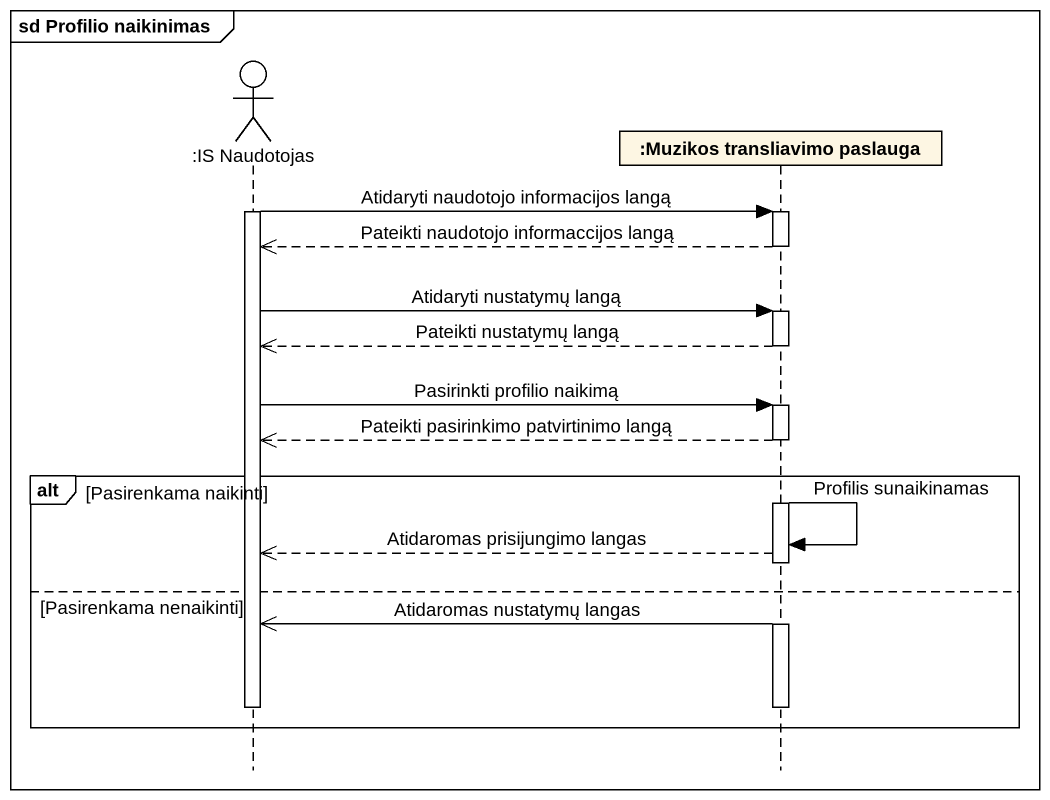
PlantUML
@startuml
mainframe sd Profilio naikinimas
hide footbox
actor ":IS Naudotojas" as IS_Naudotojas
participant ":Muzikos transliavimo paslauga" as Muzikos_transliavimo

activate IS_Naudotojas
IS_Naudotojas -> Muzikos_transliavimo : Atidaryti naudotojo informacijos langą
activate Muzikos_transliavimo
Muzikos_transliavimo -->> IS_Naudotojas : Pateikti naudotojo informaccijos langą
deactivate Muzikos_transliavimo
IS_Naudotojas -> Muzikos_transliavimo : Atidaryti nustatymų langą
activate Muzikos_transliavimo
Muzikos_transliavimo -->> IS_Naudotojas : Pateikti nustatymų langą
deactivate Muzikos_transliavimo
IS_Naudotojas -> Muzikos_transliavimo : Pasirinkti profilio naikimą
activate Muzikos_transliavimo
Muzikos_transliavimo -->> IS_Naudotojas : Pateikti pasirinkimo patvirtinimo langą
alt Pasirenkama naikinti
  Muzikos_transliavimo -> Muzikos_transliavimo : Profilis sunaikinamas
  Muzikos_transliavimo -->> IS_Naudotojas : Atidaromas prisijungimo langas
else Pasirenkama nenaikinti
  Muzikos_transliavimo ->> IS_Naudotojas : Atidaromas nustatymų langas
  deactivate Muzikos_transliavimo
  deactivate IS_Naudotojas
end
@enduml
